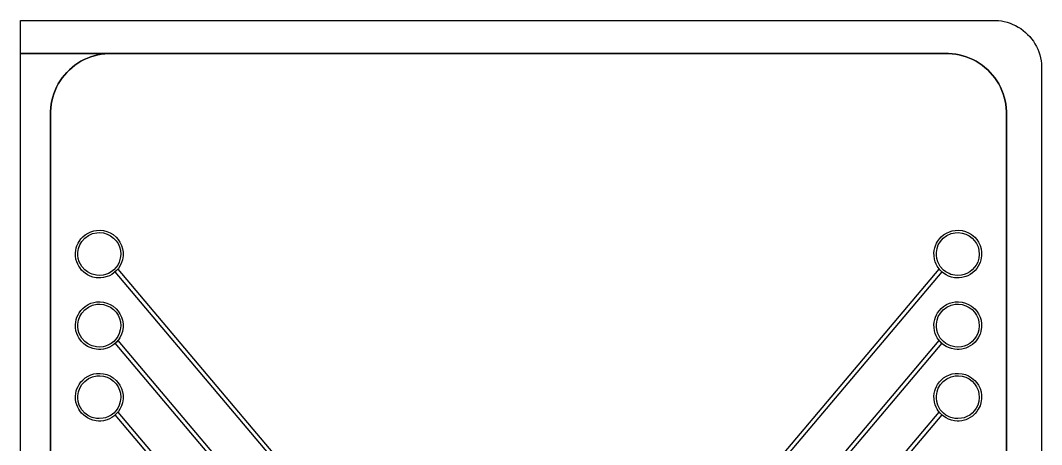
# Model space of a CAD drawing. Extents: x -2057 to 2225, y -44 to 31181.
# Drawn here: x -2057 to 2225, y 29404 to 31181 of the extents above; entities that cross this region are included whole.
import ezdxf

# ---------------------------------------------------------------- set-up
doc = ezdxf.new("R2010")
doc.units = 0
for name, color, linetype in [('etching', 7, 'CONTINUOUS'), ('L2D0_etching2', 4, 'CONTINUOUS'), ('L3D0_etching3', 5, 'CONTINUOUS'), ('metalization', 8, 'CONTINUOUS'), ('polyimide', 9, 'CONTINUOUS'), ('polyimide_etch_borders', 10, 'CONTINUOUS')]:
    doc.layers.add(name, color=color, linetype=linetype)

msp = doc.modelspace()

# ---------------------------------------------------------------- linework, layer by layer
at = {"layer": 'etching'}
for points in [[(2077.599, 20570.545), (2077.599, 30799.671), (2076.686, 30814.752), (2074.865, 30829.75), (2072.142, 30844.611), (2068.526, 30859.281), (2064.032, 30873.705), (2058.674, 30887.831), (2052.473, 30901.609), (2045.452, 30914.987), (2037.636, 30927.916), (2029.053, 30940.35), (2019.736, 30952.243), (2009.717, 30963.552), (1999.034, 30974.235), (1987.725, 30984.254), (1975.832, 30993.572), (1963.398, 31002.154), (1950.468, 31009.97), (1937.091, 31016.992), (1923.313, 31023.192), (1909.187, 31028.55), (1894.762, 31033.045), (1880.093, 31036.66), (1865.232, 31039.384), (1850.234, 31041.205), (1835.153, 31042.117), (-2057.107, 31042.117), (-2057.107, 31181.418), (2031.33, 31181.418), (2043.876, 31180.629), (2056.347, 31179.054), (2068.695, 31176.698), (2080.871, 31173.572), (2092.826, 31169.687), (2104.514, 31165.06), (2115.888, 31159.708), (2126.904, 31153.652), (2137.517, 31146.916), (2147.687, 31139.527), (2157.373, 31131.515), (2166.536, 31122.909), (2175.141, 31113.746), (2183.154, 31104.06), (2190.543, 31093.89), (2197.278, 31083.277), (2203.334, 31072.261), (2208.687, 31060.887), (2213.314, 31049.199), (2217.199, 31037.244), (2220.325, 31025.069), (2222.68, 31012.721), (2224.256, 31000.249), (2225.045, 30987.704), (2225.045, 20342.595)], [(-2057.107, 20343.044), (-2057.107, 31042.117), (-1687.869, 31042.117), (-1702.95, 31041.205), (-1717.948, 31039.384), (-1732.809, 31036.66), (-1747.478, 31033.045), (-1761.903, 31028.55), (-1776.029, 31023.192), (-1789.807, 31016.992), (-1803.184, 31009.97), (-1816.114, 31002.154), (-1828.548, 30993.572), (-1840.441, 30984.254), (-1851.75, 30974.235), (-1862.433, 30963.552), (-1872.452, 30952.243), (-1881.769, 30940.35), (-1890.352, 30927.916), (-1898.168, 30914.987), (-1905.189, 30901.609), (-1911.39, 30887.831), (-1916.748, 30873.705), (-1921.242, 30859.281), (-1924.858, 30844.611), (-1927.581, 30829.75), (-1929.402, 30814.752), (-1930.315, 30799.671), (-1930.315, 20570.545)]]:
    msp.add_lwpolyline(points, dxfattribs=at)
for points in [[(-1726.558, 30112.194), (-1738.526, 30113.02), (-1755.777, 30117.137), (-1763.03, 30120.003), (-1776.006, 30127.125), (-1786.603, 30135.329), (-1799.526, 30149.783), (-1810.106, 30169.227), (-1814.419, 30183.598), (-1816.265, 30198.028), (-1816.16, 30208.209), (-1813.451, 30224.898), (-1807.941, 30240.204), (-1799.42, 30254.753), (-1787.164, 30268.55), (-1771.975, 30279.779), (-1754.506, 30287.68), (-1736.85, 30291.581), (-1723.829, 30292.159), (-1708.464, 30290.397), (-1692.841, 30285.719), (-1679.148, 30278.816), (-1666.343, 30269.26), (-1655.91, 30258.2), (-1647.633, 30245.803), (-1641.509, 30232.196), (-1637.815, 30218.305), (-1636.371, 30200.899), (-1638.153, 30184.326), (-1642.784, 30168.805), (-1649.086, 30156.058), (-1655.622, 30146.553), (-1665.59, 30135.81), (-1676.308, 30127.397), (-1687.763, 30120.891), (-1700, 30116.142), (-1710.355, 30113.629)], [(1873.446, 30112.108), (1861.478, 30112.933), (1844.226, 30117.051), (1836.974, 30119.917), (1823.998, 30127.038), (1813.401, 30135.243), (1800.478, 30149.696), (1789.898, 30169.141), (1785.585, 30183.512), (1783.739, 30197.942), (1783.844, 30208.122), (1786.553, 30224.812), (1792.063, 30240.117), (1800.584, 30254.666), (1812.84, 30268.463), (1828.029, 30279.693), (1845.498, 30287.594), (1863.154, 30291.494), (1876.175, 30292.072), (1891.54, 30290.31), (1907.163, 30285.633), (1920.856, 30278.729), (1933.661, 30269.173), (1944.094, 30258.113), (1952.371, 30245.717), (1958.495, 30232.109), (1962.189, 30218.219), (1963.633, 30200.813), (1961.851, 30184.24), (1957.22, 30168.719), (1950.918, 30155.971), (1944.382, 30146.466), (1934.414, 30135.723), (1923.696, 30127.31), (1912.241, 30120.805), (1900.004, 30116.055), (1889.649, 30113.543)], [(-1726.558, 29812.194), (-1738.526, 29813.02), (-1755.777, 29817.137), (-1763.03, 29820.003), (-1776.006, 29827.125), (-1786.603, 29835.329), (-1799.526, 29849.783), (-1810.106, 29869.227), (-1814.419, 29883.598), (-1816.265, 29898.028), (-1816.16, 29908.209), (-1813.451, 29924.898), (-1807.941, 29940.204), (-1799.42, 29954.753), (-1787.164, 29968.55), (-1771.975, 29979.779), (-1754.506, 29987.68), (-1736.85, 29991.581), (-1723.829, 29992.159), (-1708.464, 29990.397), (-1692.841, 29985.719), (-1679.148, 29978.816), (-1666.343, 29969.26), (-1655.91, 29958.2), (-1647.633, 29945.803), (-1641.509, 29932.196), (-1637.815, 29918.305), (-1636.371, 29900.899), (-1638.153, 29884.326), (-1642.784, 29868.805), (-1649.086, 29856.058), (-1655.622, 29846.553), (-1665.59, 29835.81), (-1676.308, 29827.397), (-1687.763, 29820.891), (-1700, 29816.142), (-1710.355, 29813.629)], [(1873.446, 29812.108), (1861.478, 29812.933), (1844.226, 29817.051), (1836.974, 29819.917), (1823.998, 29827.038), (1813.401, 29835.243), (1800.478, 29849.696), (1789.898, 29869.141), (1785.585, 29883.512), (1783.739, 29897.942), (1783.844, 29908.122), (1786.553, 29924.812), (1792.063, 29940.117), (1800.584, 29954.666), (1812.84, 29968.463), (1828.029, 29979.693), (1845.498, 29987.594), (1863.154, 29991.494), (1876.175, 29992.072), (1891.54, 29990.31), (1907.163, 29985.633), (1920.856, 29978.729), (1933.661, 29969.173), (1944.094, 29958.113), (1952.371, 29945.717), (1958.495, 29932.109), (1962.189, 29918.219), (1963.633, 29900.813), (1961.851, 29884.24), (1957.22, 29868.719), (1950.918, 29855.971), (1944.382, 29846.466), (1934.414, 29835.723), (1923.696, 29827.31), (1912.241, 29820.805), (1900.004, 29816.055), (1889.649, 29813.543)], [(-1726.558, 29512.194), (-1738.526, 29513.02), (-1755.777, 29517.137), (-1763.03, 29520.003), (-1776.006, 29527.125), (-1786.603, 29535.329), (-1799.526, 29549.783), (-1810.106, 29569.227), (-1814.419, 29583.598), (-1816.265, 29598.028), (-1816.16, 29608.209), (-1813.451, 29624.898), (-1807.941, 29640.204), (-1799.42, 29654.753), (-1787.164, 29668.55), (-1771.975, 29679.779), (-1754.506, 29687.68), (-1736.85, 29691.581), (-1723.829, 29692.159), (-1708.464, 29690.397), (-1692.841, 29685.719), (-1679.148, 29678.816), (-1666.343, 29669.26), (-1655.91, 29658.2), (-1647.633, 29645.803), (-1641.509, 29632.196), (-1637.815, 29618.305), (-1636.371, 29600.899), (-1638.153, 29584.326), (-1642.784, 29568.805), (-1649.086, 29556.058), (-1655.622, 29546.553), (-1665.59, 29535.81), (-1676.308, 29527.397), (-1687.763, 29520.891), (-1700, 29516.142), (-1710.355, 29513.629)], [(1873.446, 29512.108), (1861.478, 29512.933), (1844.226, 29517.051), (1836.974, 29519.917), (1823.998, 29527.038), (1813.401, 29535.243), (1800.478, 29549.696), (1789.898, 29569.141), (1785.585, 29583.512), (1783.739, 29597.942), (1783.844, 29608.122), (1786.553, 29624.812), (1792.063, 29640.117), (1800.584, 29654.666), (1812.84, 29668.463), (1828.029, 29679.693), (1845.498, 29687.594), (1863.154, 29691.494), (1876.175, 29692.072), (1891.54, 29690.31), (1907.163, 29685.633), (1920.856, 29678.729), (1933.661, 29669.173), (1944.094, 29658.113), (1952.371, 29645.717), (1958.495, 29632.109), (1962.189, 29618.219), (1963.633, 29600.813), (1961.851, 29584.24), (1957.22, 29568.719), (1950.918, 29555.971), (1944.382, 29546.466), (1934.414, 29535.723), (1923.696, 29527.31), (1912.241, 29520.805), (1900.004, 29516.055), (1889.649, 29513.543)]]:
    msp.add_lwpolyline(points, close=True, dxfattribs=at)
at = {"layer": 'L2D0_etching2'}
msp.add_lwpolyline([(-2057.107, 20343.044), (-2057.107, 31181.418), (2031.33, 31181.418), (2043.876, 31180.629), (2056.347, 31179.054), (2068.695, 31176.698), (2080.871, 31173.572), (2092.826, 31169.687), (2104.514, 31165.06), (2115.888, 31159.708), (2126.904, 31153.652), (2137.517, 31146.916), (2147.687, 31139.527), (2157.373, 31131.515), (2166.536, 31122.909), (2175.141, 31113.746), (2183.154, 31104.06), (2190.543, 31093.89), (2197.278, 31083.277), (2203.334, 31072.261), (2208.687, 31060.887), (2213.314, 31049.199), (2217.199, 31037.244), (2220.325, 31025.069), (2222.68, 31012.721), (2224.256, 31000.249), (2225.045, 30987.704), (2225.045, 20342.595)], dxfattribs=at)
at = {"layer": 'L3D0_etching3'}
for points in [[(2077.599, 20570.545), (2077.599, 30799.671), (2076.686, 30814.752), (2074.865, 30829.75), (2072.142, 30844.611), (2068.526, 30859.281), (2064.032, 30873.705), (2058.674, 30887.831), (2052.473, 30901.609), (2045.452, 30914.987), (2037.636, 30927.916), (2029.053, 30940.35), (2019.736, 30952.243), (2009.717, 30963.552), (1999.034, 30974.235), (1987.725, 30984.254), (1975.832, 30993.572), (1963.398, 31002.154), (1950.468, 31009.97), (1937.091, 31016.992), (1923.313, 31023.192), (1909.187, 31028.55), (1894.762, 31033.045), (1880.093, 31036.66), (1865.232, 31039.384), (1850.234, 31041.205), (1835.153, 31042.117), (-2057.107, 31042.117), (-2057.107, 31181.418), (2031.33, 31181.418), (2043.876, 31180.629), (2056.347, 31179.054), (2068.695, 31176.698), (2080.871, 31173.572), (2092.826, 31169.687), (2104.514, 31165.06), (2115.888, 31159.708), (2126.904, 31153.652), (2137.517, 31146.916), (2147.687, 31139.527), (2157.373, 31131.515), (2166.536, 31122.909), (2175.141, 31113.746), (2183.154, 31104.06), (2190.543, 31093.89), (2197.278, 31083.277), (2203.334, 31072.261), (2208.687, 31060.887), (2213.314, 31049.199), (2217.199, 31037.244), (2220.325, 31025.069), (2222.68, 31012.721), (2224.256, 31000.249), (2225.045, 30987.704), (2225.045, 20342.595)], [(-2057.107, 20343.044), (-2057.107, 31042.117), (-1687.869, 31042.117), (-1702.95, 31041.205), (-1717.948, 31039.384), (-1732.809, 31036.66), (-1747.478, 31033.045), (-1761.903, 31028.55), (-1776.029, 31023.192), (-1789.807, 31016.992), (-1803.184, 31009.97), (-1816.114, 31002.154), (-1828.548, 30993.572), (-1840.441, 30984.254), (-1851.75, 30974.235), (-1862.433, 30963.552), (-1872.452, 30952.243), (-1881.769, 30940.35), (-1890.352, 30927.916), (-1898.168, 30914.987), (-1905.189, 30901.609), (-1911.39, 30887.831), (-1916.748, 30873.705), (-1921.242, 30859.281), (-1924.858, 30844.611), (-1927.581, 30829.75), (-1929.402, 30814.752), (-1930.315, 30799.671), (-1930.315, 20570.545)]]:
    msp.add_lwpolyline(points, dxfattribs=at)
at = {"layer": 'metalization'}
for points in [[(-1729.095, 30102.145), (-1740.107, 30103.057), (-1752.994, 30105.72), (-1764.791, 30109.788), (-1775.402, 30114.96), (-1786.121, 30121.931), (-1791.539, 30126.27), (-1800.454, 30134.953), (-1808.563, 30145.167), (-1812.478, 30151.282), (-1816.889, 30159.633), (-1820.94, 30169.641), (-1824.068, 30180.833), (-1826.051, 30194.283), (-1826.259, 30206.541), (-1825.256, 30216.91), (-1822.886, 30228.227), (-1819.994, 30237.21), (-1815.541, 30247.344), (-1811.173, 30255.082), (-1803.265, 30266.023), (-1795.878, 30273.989), (-1785.696, 30282.599), (-1773.714, 30290.184), (-1761.32, 30295.796), (-1749.497, 30299.394), (-1737.419, 30301.494), (-1723.067, 30302.054), (-1708.135, 30300.433), (-1694.206, 30296.798), (-1681.086, 30291.273), (-1668.711, 30283.82), (-1655.475, 30272.646), (-1646.65, 30262.496), (-1639.629, 30251.889), (-1633.06, 30238.101), (-1628.855, 30224.316), (-1626.67, 30210.002), (-1626.59, 30195.296), (-1629.277, 30178.12), (-1632.928, 30166.457), (-1640.258, 30151.246), (-1646.246, 30142.257), (-1653.683, 30133.417), (-1665.006, 30123.14), (-1674.055, 30116.876), (-1684.051, 30111.498), (-1693.144, 30107.784), (-1709.314, 30103.571), (-1720.18, 30102.299)], [(1870.905, 30102.145), (1859.893, 30103.057), (1847.006, 30105.72), (1835.209, 30109.788), (1824.598, 30114.96), (1813.879, 30121.931), (1808.461, 30126.27), (1799.546, 30134.953), (1791.437, 30145.167), (1787.522, 30151.282), (1783.111, 30159.633), (1779.06, 30169.641), (1775.932, 30180.833), (1773.949, 30194.283), (1773.741, 30206.541), (1774.744, 30216.91), (1777.114, 30228.227), (1780.006, 30237.21), (1784.459, 30247.344), (1788.827, 30255.082), (1796.735, 30266.023), (1804.122, 30273.989), (1814.304, 30282.599), (1826.286, 30290.184), (1838.68, 30295.796), (1850.503, 30299.394), (1862.581, 30301.494), (1876.933, 30302.054), (1891.865, 30300.433), (1905.794, 30296.798), (1918.914, 30291.273), (1931.289, 30283.82), (1944.525, 30272.646), (1953.35, 30262.496), (1960.371, 30251.889), (1966.94, 30238.101), (1971.145, 30224.316), (1973.33, 30210.002), (1973.41, 30195.296), (1970.723, 30178.12), (1967.072, 30166.457), (1959.742, 30151.246), (1953.754, 30142.257), (1946.317, 30133.417), (1934.994, 30123.14), (1925.945, 30116.876), (1915.949, 30111.498), (1906.856, 30107.784), (1890.686, 30103.571), (1879.82, 30102.299)], [(-1729.095, 29802.145), (-1740.107, 29803.057), (-1752.994, 29805.72), (-1764.791, 29809.788), (-1775.402, 29814.96), (-1786.121, 29821.931), (-1791.539, 29826.27), (-1800.454, 29834.953), (-1808.563, 29845.167), (-1812.478, 29851.282), (-1816.889, 29859.633), (-1820.94, 29869.641), (-1824.068, 29880.833), (-1826.051, 29894.283), (-1826.259, 29906.541), (-1825.256, 29916.91), (-1822.886, 29928.227), (-1819.994, 29937.21), (-1815.541, 29947.344), (-1811.173, 29955.082), (-1803.265, 29966.023), (-1795.878, 29973.989), (-1785.696, 29982.599), (-1773.714, 29990.184), (-1761.32, 29995.796), (-1749.497, 29999.394), (-1737.419, 30001.494), (-1723.067, 30002.054), (-1708.135, 30000.433), (-1694.206, 29996.798), (-1681.086, 29991.273), (-1668.711, 29983.82), (-1655.475, 29972.646), (-1646.65, 29962.496), (-1639.629, 29951.889), (-1633.06, 29938.101), (-1628.855, 29924.316), (-1626.67, 29910.002), (-1626.59, 29895.296), (-1629.277, 29878.12), (-1632.928, 29866.457), (-1640.258, 29851.246), (-1646.246, 29842.257), (-1653.683, 29833.417), (-1665.006, 29823.14), (-1674.055, 29816.876), (-1684.051, 29811.498), (-1693.144, 29807.784), (-1709.314, 29803.571), (-1720.18, 29802.299)], [(1870.905, 29802.145), (1859.893, 29803.057), (1847.006, 29805.72), (1835.209, 29809.788), (1824.598, 29814.96), (1813.879, 29821.931), (1808.461, 29826.27), (1799.546, 29834.953), (1791.437, 29845.167), (1787.522, 29851.282), (1783.111, 29859.633), (1779.06, 29869.641), (1775.932, 29880.833), (1773.949, 29894.283), (1773.741, 29906.541), (1774.744, 29916.91), (1777.114, 29928.227), (1780.006, 29937.21), (1784.459, 29947.344), (1788.827, 29955.082), (1796.735, 29966.023), (1804.122, 29973.989), (1814.304, 29982.599), (1826.286, 29990.184), (1838.68, 29995.796), (1850.503, 29999.394), (1862.581, 30001.494), (1876.933, 30002.054), (1891.865, 30000.433), (1905.794, 29996.798), (1918.914, 29991.273), (1931.289, 29983.82), (1944.525, 29972.646), (1953.35, 29962.496), (1960.371, 29951.889), (1966.94, 29938.101), (1971.145, 29924.316), (1973.33, 29910.002), (1973.41, 29895.296), (1970.723, 29878.12), (1967.072, 29866.457), (1959.742, 29851.246), (1953.754, 29842.257), (1946.317, 29833.417), (1934.994, 29823.14), (1925.945, 29816.876), (1915.949, 29811.498), (1906.856, 29807.784), (1890.686, 29803.571), (1879.82, 29802.299)], [(-1729.095, 29502.145), (-1740.107, 29503.057), (-1752.994, 29505.72), (-1764.791, 29509.788), (-1775.402, 29514.96), (-1786.121, 29521.931), (-1791.539, 29526.27), (-1800.454, 29534.953), (-1808.563, 29545.167), (-1812.478, 29551.282), (-1816.889, 29559.633), (-1820.94, 29569.641), (-1824.068, 29580.833), (-1826.051, 29594.283), (-1826.259, 29606.541), (-1825.256, 29616.91), (-1822.886, 29628.227), (-1819.994, 29637.21), (-1815.541, 29647.344), (-1811.173, 29655.082), (-1803.265, 29666.023), (-1795.878, 29673.989), (-1785.696, 29682.599), (-1773.714, 29690.184), (-1761.32, 29695.796), (-1749.497, 29699.394), (-1737.419, 29701.494), (-1723.067, 29702.054), (-1708.135, 29700.433), (-1694.206, 29696.798), (-1681.086, 29691.273), (-1668.711, 29683.82), (-1655.475, 29672.646), (-1646.65, 29662.496), (-1639.629, 29651.889), (-1633.06, 29638.101), (-1628.855, 29624.316), (-1626.67, 29610.002), (-1626.59, 29595.296), (-1629.277, 29578.12), (-1632.928, 29566.457), (-1640.258, 29551.246), (-1646.246, 29542.257), (-1653.683, 29533.417), (-1665.006, 29523.14), (-1674.055, 29516.876), (-1684.051, 29511.498), (-1693.144, 29507.784), (-1709.314, 29503.571), (-1720.18, 29502.299)], [(1870.905, 29502.145), (1859.893, 29503.057), (1847.006, 29505.72), (1835.209, 29509.788), (1824.598, 29514.96), (1813.879, 29521.931), (1808.461, 29526.27), (1799.546, 29534.953), (1791.437, 29545.167), (1787.522, 29551.282), (1783.111, 29559.633), (1779.06, 29569.641), (1775.932, 29580.833), (1773.949, 29594.283), (1773.741, 29606.541), (1774.744, 29616.91), (1777.114, 29628.227), (1780.006, 29637.21), (1784.459, 29647.344), (1788.827, 29655.082), (1796.735, 29666.023), (1804.122, 29673.989), (1814.304, 29682.599), (1826.286, 29690.184), (1838.68, 29695.796), (1850.503, 29699.394), (1862.581, 29701.494), (1876.933, 29702.054), (1891.865, 29700.433), (1905.794, 29696.798), (1918.914, 29691.273), (1931.289, 29683.82), (1944.525, 29672.646), (1953.35, 29662.496), (1960.371, 29651.889), (1966.94, 29638.101), (1971.145, 29624.316), (1973.33, 29610.002), (1973.41, 29595.296), (1970.723, 29578.12), (1967.072, 29566.457), (1959.742, 29551.246), (1953.754, 29542.257), (1946.317, 29533.417), (1934.994, 29523.14), (1925.945, 29516.876), (1915.949, 29511.498), (1906.856, 29507.784), (1890.686, 29503.571), (1879.82, 29502.299)]]:
    msp.add_lwpolyline(points, close=True, dxfattribs=at)
for points in [[(38.642, 10394.312), (38.642, 28116.758), (-1659.155, 30128.036), (-1648.598, 30139.222), (58.642, 28116.758), (58.642, 10394.312)], [(88.642, 10394.312), (88.642, 28116.758), (1795.882, 30139.222), (1806.439, 30128.036), (108.642, 28116.758), (108.642, 10394.312)], [(-11.358, 10394.312), (-11.358, 27876.696), (-1659.147, 29828.043), (-1648.593, 29839.228), (8.642, 27876.696), (8.642, 10394.312)], [(138.642, 10394.312), (138.642, 27876.696), (1795.877, 29839.228), (1806.431, 29828.043), (158.642, 27876.696), (158.642, 10394.312)], [(-61.358, 10394.312), (-61.358, 27636.634), (-1659.14, 29528.05), (-1648.588, 29539.234), (-41.358, 27636.634), (-41.358, 10394.312)], [(188.642, 10394.312), (188.642, 27636.634), (1795.872, 29539.234), (1806.424, 29528.05), (208.642, 27636.634), (208.642, 10394.312)]]:
    msp.add_lwpolyline(points, dxfattribs=at)
at = {"layer": 'polyimide'}
for points in [[(-1930.315, 20570.545), (-1930.315, 30799.671), (-1929.402, 30814.752), (-1927.581, 30829.75), (-1924.858, 30844.611), (-1921.242, 30859.281), (-1916.748, 30873.705), (-1911.39, 30887.831), (-1905.189, 30901.609), (-1898.168, 30914.987), (-1890.352, 30927.916), (-1881.769, 30940.35), (-1872.452, 30952.243), (-1862.433, 30963.552), (-1851.75, 30974.235), (-1840.441, 30984.254), (-1828.548, 30993.572), (-1816.114, 31002.154), (-1803.184, 31009.97), (-1789.807, 31016.992), (-1776.029, 31023.192), (-1761.903, 31028.55), (-1747.478, 31033.045), (-1732.809, 31036.66), (-1717.948, 31039.384), (-1702.95, 31041.205), (-1687.869, 31042.117), (1835.153, 31042.117), (1850.234, 31041.205), (1865.232, 31039.384), (1880.093, 31036.66), (1894.762, 31033.045), (1909.187, 31028.55), (1923.313, 31023.192), (1937.091, 31016.992), (1950.468, 31009.97), (1963.398, 31002.154), (1975.832, 30993.572), (1987.725, 30984.254), (1999.034, 30974.235), (2009.717, 30963.552), (2019.736, 30952.243), (2029.053, 30940.35), (2037.636, 30927.916), (2045.452, 30914.987), (2052.473, 30901.609), (2058.674, 30887.831), (2064.032, 30873.705), (2068.526, 30859.281), (2072.142, 30844.611), (2074.865, 30829.75), (2076.686, 30814.752), (2077.599, 30799.671), (2077.599, 20570.545)], [(2077.599, 20570.545), (2077.599, 30799.671), (2076.686, 30814.752), (2074.865, 30829.75), (2072.142, 30844.611), (2068.526, 30859.281), (2064.032, 30873.705), (2058.674, 30887.831), (2052.473, 30901.609), (2045.452, 30914.987), (2037.636, 30927.916), (2029.053, 30940.35), (2019.736, 30952.243), (2009.717, 30963.552), (1999.034, 30974.235), (1987.725, 30984.254), (1975.832, 30993.572), (1963.398, 31002.154), (1950.468, 31009.97), (1937.091, 31016.992), (1923.313, 31023.192), (1909.187, 31028.55), (1894.762, 31033.045), (1880.093, 31036.66), (1865.232, 31039.384), (1850.234, 31041.205), (1835.153, 31042.117), (-1687.869, 31042.117), (-1702.95, 31041.205), (-1717.948, 31039.384), (-1732.809, 31036.66), (-1747.478, 31033.045), (-1761.903, 31028.55), (-1776.029, 31023.192), (-1789.807, 31016.992), (-1803.184, 31009.97), (-1816.114, 31002.154), (-1828.548, 30993.572), (-1840.441, 30984.254), (-1851.75, 30974.235), (-1862.433, 30963.552), (-1872.452, 30952.243), (-1881.769, 30940.35), (-1890.352, 30927.916), (-1898.168, 30914.987), (-1905.189, 30901.609), (-1911.39, 30887.831), (-1916.748, 30873.705), (-1921.242, 30859.281), (-1924.858, 30844.611), (-1927.581, 30829.75), (-1929.402, 30814.752), (-1930.315, 30799.671), (-1930.315, 20570.545)]]:
    msp.add_lwpolyline(points, dxfattribs=at)
at = {"layer": 'polyimide_etch_borders'}
msp.add_lwpolyline([(-2057.107, 20343.044), (-2057.107, 31181.418), (2031.33, 31181.418), (2043.876, 31180.629), (2056.347, 31179.054), (2068.695, 31176.698), (2080.871, 31173.572), (2092.826, 31169.687), (2104.514, 31165.06), (2115.888, 31159.708), (2126.904, 31153.652), (2137.517, 31146.916), (2147.687, 31139.527), (2157.373, 31131.515), (2166.536, 31122.909), (2175.141, 31113.746), (2183.154, 31104.06), (2190.543, 31093.89), (2197.278, 31083.277), (2203.334, 31072.261), (2208.687, 31060.887), (2213.314, 31049.199), (2217.199, 31037.244), (2220.325, 31025.069), (2222.68, 31012.721), (2224.256, 31000.249), (2225.045, 30987.704), (2225.045, 20342.595)], dxfattribs=at)

doc.saveas('drawing.dxf')
